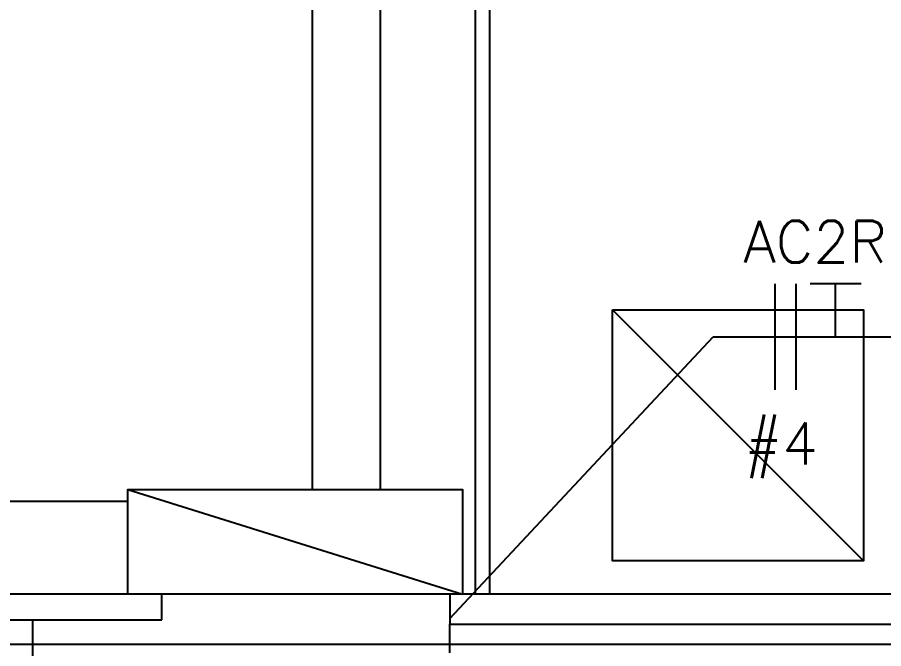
# Model space of a CAD drawing. Header units: metres. Extents: x -367 to 374, y -238 to 224.
# Drawn here: x 349.21 to 351.281, y 177.07 to 178.579 of the extents above; entities that cross this region are included whole.
import ezdxf
from ezdxf.enums import TextEntityAlignment as Align

# ---------------------------------------------------------------- set-up
doc = ezdxf.new("R2010")
doc.units = ezdxf.units.M
for name, color, linetype in [('EL-FIO', 3, 'Continuous'), ('ELE-ALIMENTADORES', 160, 'Continuous'), ('LA_BAU_BASES GERAIS_R00$0$BASE', 253, 'Continuous'), ('LA_BAU_BASES GERAIS_R00$0$QUADROS', 7, 'Continuous')]:
    doc.layers.add(name, color=color, linetype=linetype)
doc.styles.add('LA_BAU_BASES GERAIS_R00$0$R60-125-RS', font='romans.shx', dxfattribs={"height": 0.19})
doc.styles.add('LA_BAU_BASES GERAIS_R00$0$R80-100-RS', font='romans.shx', dxfattribs={"height": 0.203})
doc.styles.get("Standard").update_dxf_attribs({"font": 'romans.shx'})

# ---------------------------------------------------------------- blocks, each defined once
blk = doc.blocks.new('LA_BAU_BASES GERAIS_R00$0$LA_BAU_ALVENARIA SUPERIOR_R01')
at = {"layer": 'LA_BAU_BASES GERAIS_R00$0$BASE', "linetype": 'Continuous'}
for p, q in [((250.6334, 177.8794), (251.2334, 177.2794)), ((254.7, 177.2), (245.4, 177.2)), ((254.7, 177.0796), (245.4, 177.0796))]:
    blk.add_line(p, q, dxfattribs=at)
for points in [[(250.34, 177.2), (250.34, 179.85), (250.305, 179.85), (250.305, 177.2)], [(250.6334, 177.8794), (251.2334, 177.8794), (251.2334, 177.2794), (250.6334, 177.2794), (250.6334, 177.8794)]]:
    blk.add_lwpolyline(points, dxfattribs=at)
blk = doc.blocks.new('LA_BAU_BASES GERAIS_R00')
at = {"layer": 'LA_BAU_BASES GERAIS_R00$0$QUADROS', "color": 7}
for p, q in [((349.4743, 177.45), (350.2744, 177.2)), ((349.1733, 177.4222), (349.4743, 177.4222))]:
    blk.add_line(p, q, dxfattribs=at)
at = {"layer": 'LA_BAU_BASES GERAIS_R00$0$QUADROS', "color": 7, "elevation": 0}
blk.add_lwpolyline([(349.4743, 177.2), (349.4743, 177.45), (350.2744, 177.45), (350.2744, 177.2)], close=True, dxfattribs=at)
blk.add_lwpolyline([(349.4743, 177.2), (349.4743, 177.45), (350.2744, 177.45), (350.2744, 177.2)], close=True, dxfattribs=at)
at = {"layer": 'LA_BAU_BASES GERAIS_R00$0$QUADROS', "color": 7}
blk.add_solid([(349.4743, 177.45), (349.4743, 177.2), (350.2744, 177.2), (349.4743, 177.45)], dxfattribs=at)
at = {"layer": 'LA_BAU_BASES GERAIS_R00$0$BASE'}
blk.add_blockref('LA_BAU_BASES GERAIS_R00$0$LA_BAU_ALVENARIA SUPERIOR_R01', (100, 0), dxfattribs=at)
at = {"layer": 'LA_BAU_BASES GERAIS_R00$0$BASE', "style": 'LA_BAU_BASES GERAIS_R00$0$R60-125-RS'}
for p in [(242.7816, 218.9192), (358.6366, 192.9642)]:
    blk.add_attdef('S', text='', height=0.19, rotation=90, dxfattribs=at).set_placement(p, align=Align.MIDDLE_CENTER)
at = {"layer": 'LA_BAU_BASES GERAIS_R00$0$BASE', "style": 'LA_BAU_BASES GERAIS_R00$0$R80-100-RS'}
blk.add_attdef('ACESSO', text='', height=0.203, dxfattribs=at).set_placement((365.9223, 191.9868), align=Align.TOP_CENTER)
at = {"layer": 'LA_BAU_BASES GERAIS_R00$0$BASE', "style": 'LA_BAU_BASES GERAIS_R00$0$R60-125-RS'}
blk.add_attdef('S', text='', height=0.19, dxfattribs=at).set_placement((266.1142, 180.9134), align=Align.MIDDLE_CENTER)

msp = doc.modelspace()

# ---------------------------------------------------------------- linework, layer by layer
at = {"layer": 'EL-FIO', "color": 160}
for p, q in [((349.915, 193.4153), (349.915, 177.45)), ((350.0775, 188.6157), (350.0775, 177.45)), ((349.5558, 177.1386), (349.5558, 177.2)), ((350.2442, 177.2), (350.2442, 177.1282)), ((348.9783, 177.1386), (349.5558, 177.1386)), ((350.2442, 177.0596), (350.2442, 177.1282)), ((350.2442, 177.1282), (351.3676, 177.1282))]:
    msp.add_line(p, q, dxfattribs=at)
at = {"layer": 'ELE-ALIMENTADORES', "color": 20}
for p, q in [((351.0221, 177.6884), (351.0221, 177.9417)), ((351.0721, 177.6884), (351.0721, 177.9417))]:
    msp.add_line(p, q, dxfattribs=at)
at = {"layer": 'ELE-ALIMENTADORES', "color": 20, "linetype": 'Continuous'}
for p, q in [((351.2274, 177.9417), (351.1054, 177.9417)), ((351.1664, 177.8151), (351.1664, 177.9417))]:
    msp.add_line(p, q, dxfattribs=at)
at = {"layer": 'ELE-ALIMENTADORES', "color": 2}
for p, q in [((350.2442, 177.142), (350.8739, 177.8151)), ((350.8739, 177.8151), (351.3986, 177.8151)), ((349.2475, 176.4791), (349.2475, 177.1386))]:
    msp.add_line(p, q, dxfattribs=at)

# ---------------------------------------------------------------- block references
msp.add_blockref('LA_BAU_BASES GERAIS_R00', (0, 0), dxfattribs=at)

# ---------------------------------------------------------------- texts
at = {"layer": 'ELE-ALIMENTADORES', "color": 20}
for s, p in [('AC2R', (350.9464, 177.9924)), ('#4', (350.9485, 177.5102))]:
    msp.add_text(s, height=0.1, dxfattribs=at).set_placement(p)

doc.saveas('drawing.dxf')
